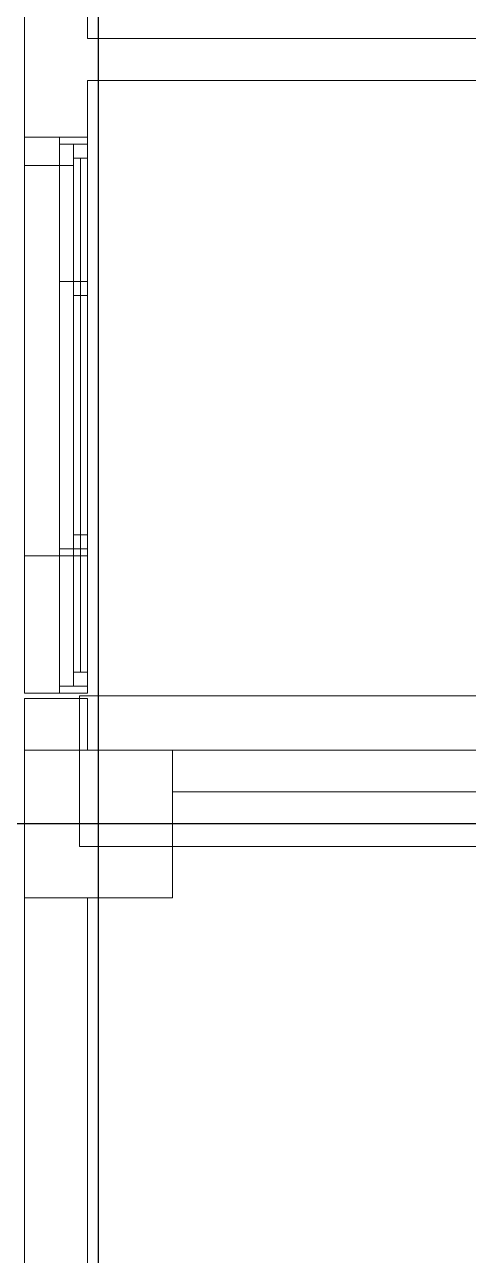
# Model space of a CAD drawing. Header units: metres. Extents: x -18745 to 220762, y -1579758 to -1356048.
# Drawn here: x 85953 to 87544, y -1449584 to -1445173 of the extents above; entities that cross this region are included whole.
import ezdxf

# ---------------------------------------------------------------- set-up
doc = ezdxf.new("R2010")
doc.units = ezdxf.units.M
doc.layers.get('0').update_dxf_attribs({"lineweight": 0})
for name, color, linetype, lineweight in [('A-100 - Copy$0$Aluminum', 8, 'Continuous', 0), ('A-100 - Copy$0$Medical Equipment and Furniture', 8, 'Continuous', 0), ('A-100 - Copy$0$Proj', 8, 'Continuous', 0), ('A-100 - Copy$0$Structure', 8, 'Continuous', 9), ('A-100 - Copy$0$Walls', 8, 'Continuous', 0)]:
    doc.layers.add(name, color=color, linetype=linetype, lineweight=lineweight)
doc.layers.add('A-100 - Copy$0$axes', color=8, linetype='Continuous')

# ---------------------------------------------------------------- blocks, each defined once
blk = doc.blocks.new('A-100 - Copy')
at = {"layer": 'A-100 - Copy$0$Aluminum'}
for p, q in [((86077.6, -1445576.7, 2.4), (86077.6, -1447076.7, 2.4)), ((86077.6, -1445601.7, 2.4), (86177.6, -1445601.7, 2.4)), ((86127.6, -1445601.7, 2.4), (86127.6, -1447051.7, 2.4)), ((86177.6, -1445576.7, 2.4), (86177.6, -1447076.7, 2.4)), ((86127.6, -1445651.7, 2.4), (86177.6, -1445651.7, 2.4)), ((86152.6, -1447001.7, 2.4), (86152.6, -1445651.7, 2.4)), ((86077.6, -1446068.7), (86077.6, -1447568.7)), ((86177.6, -1446068.7), (86177.6, -1447568.7)), ((86077.6, -1446093.7), (86177.6, -1446093.7)), ((86127.6, -1446093.7), (86127.6, -1447543.7)), ((86127.6, -1446143.7), (86177.6, -1446143.7)), ((86152.6, -1447493.7), (86152.6, -1446143.7)), ((86127.6, -1447001.7, 2.4), (86177.6, -1447001.7, 2.4)), ((86077.6, -1447051.7, 2.4), (86177.6, -1447051.7, 2.4)), ((86127.6, -1447493.7), (86177.6, -1447493.7)), ((86077.6, -1447543.7), (86177.6, -1447543.7))]:
    blk.add_line(p, q, dxfattribs=at)
at = {"layer": 'A-100 - Copy$0$axes'}
for p, q in [((86217.6, -1477297.4, 2.4), (86217.6, -1436792.7, 2.4)), ((181015.3, -1448037.7, 2.4), (83877.8, -1448037.7, 2.4))]:
    blk.add_line(p, q, dxfattribs=at)
at = {"layer": 'A-100 - Copy$0$Medical Equipment and Furniture', "elevation": 0}
blk.add_lwpolyline([(86149.6, -1447579), (91729.5, -1447579), (91729.5, -1448118.9), (86149.6, -1448118.9)], close=True, dxfattribs=at)
at = {"layer": 'A-100 - Copy$0$Proj'}
for p, q in [((85952.6, -1447076.7, 2.4), (85952.6, -1445576.7, 2.4)), ((85952.6, -1447568.7), (85952.6, -1446068.7))]:
    blk.add_line(p, q, dxfattribs=at)
at = {"layer": 'A-100 - Copy$0$Proj', "elevation": 0}
blk.add_lwpolyline([(86127.6, -1445678.2), (85952.6, -1445678.2)], dxfattribs=at)
at = {"layer": 'A-100 - Copy$0$Structure', "elevation": 2.4}
blk.add_lwpolyline([(85952.6, -1448302.7), (86482.6, -1448302.7), (86482.6, -1447772.7), (85952.6, -1447772.7)], close=True, dxfattribs=at)
at = {"layer": 'A-100 - Copy$0$Walls'}
for p, q in [((85952.6, -1445788.1, 2.4), (85952.6, -1443793.8, 2.4)), ((85952.6, -1445576.7, 2.4), (85952.6, -1443793.8, 2.4)), ((86177.6, -1445222.7, 2.4), (86177.6, -1443793.8, 2.4)), ((86177.6, -1445222.7, 2.4), (94214.3, -1445222.7, 2.4)), ((86177.6, -1445372.7, 2.4), (94064.3, -1445372.7, 2.4)), ((86177.6, -1445372.7, 2.4), (86177.6, -1445576.7, 2.4)), ((85952.6, -1445576.7, 2.4), (86177.6, -1445576.7, 2.4)), ((85952.6, -1445576.7, 2.4), (86177.6, -1445576.7, 2.4)), ((85952.6, -1447076.7, 2.4), (86177.6, -1447076.7, 2.4)), ((85952.6, -1447568.7, 2.4), (86177.6, -1447568.7, 2.4)), ((85952.6, -1447588.1, 2.4), (85952.6, -1447772.7, 2.4)), ((85952.6, -1447588.1, 2.4), (86177.6, -1447588.1, 2.4)), ((86177.6, -1447588.1, 2.4), (86177.6, -1447772.7, 2.4)), ((86482.6, -1447772.7, 2.4), (91350.3, -1447772.7, 2.4)), ((86482.6, -1447922.7, 2.4), (91200.3, -1447922.7, 2.4)), ((85952.6, -1448302.7, 2.4), (85952.6, -1451689.6, 2.4)), ((86177.6, -1448302.7, 2.4), (86177.6, -1451689.6, 2.4))]:
    blk.add_line(p, q, dxfattribs=at)

msp = doc.modelspace()

# ---------------------------------------------------------------- block references
msp.add_blockref('A-100 - Copy', (0, 0))

doc.saveas('drawing.dxf')
